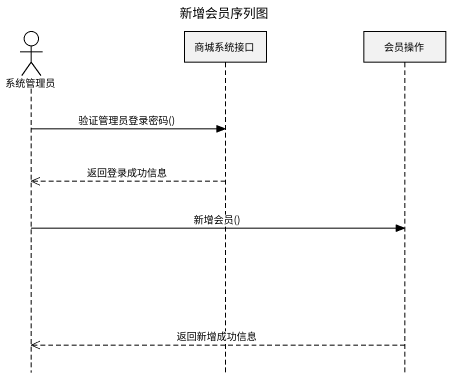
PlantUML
@startuml
title 新增会员序列图
hide footbox
actor 系统管理员
participant 商城系统接口
participant 会员操作

系统管理员 -> 商城系统接口 : 验证管理员登录密码()
商城系统接口 -->> 系统管理员 : 返回登录成功信息
系统管理员 -> 会员操作 : 新增会员()
会员操作 -->> 系统管理员 : 返回新增成功信息
@enduml
